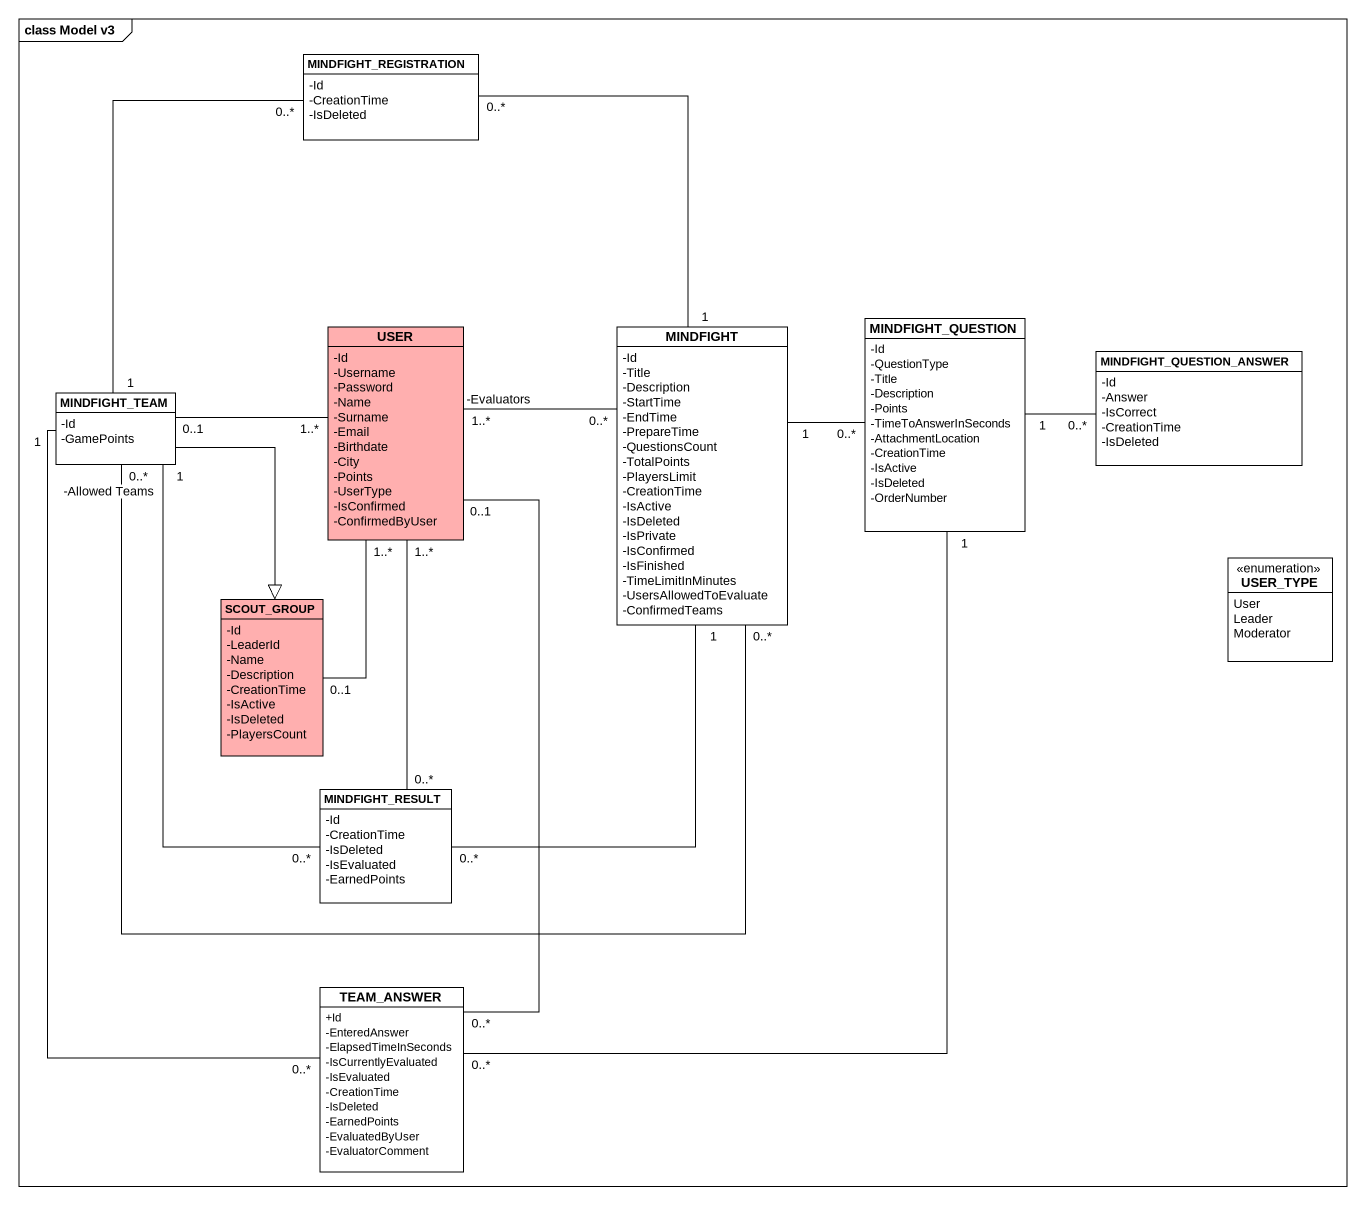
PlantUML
@startuml
mainframe class Model v3
hide circle
hide empty members
skinparam classAttributeIconSize 0
class MINDFIGHT_REGISTRATION {
  -Id
  -CreationTime
  -IsDeleted
}
class USER #FFAFAF {
  -Id
  -Username
  -Password
  -Name
  -Surname
  -Email
  -Birthdate
  -City
  -Points
  -UserType
  -IsConfirmed
  -ConfirmedByUser
}
class MINDFIGHT {
  -Id
  -Title
  -Description
  -StartTime
  -EndTime
  -PrepareTime
  -QuestionsCount
  -TotalPoints
  -PlayersLimit
  -CreationTime
  -IsActive
  -IsDeleted
  -IsPrivate
  -IsConfirmed
  -IsFinished
  -TimeLimitInMinutes
  -UsersAllowedToEvaluate
  -ConfirmedTeams
}
class MINDFIGHT_QUESTION {
  -Id
  -QuestionType
  -Title
  -Description
  -Points
  -TimeToAnswerInSeconds
  -AttachmentLocation
  -CreationTime
  -IsActive
  -IsDeleted
  -OrderNumber
}
class MINDFIGHT_QUESTION_ANSWER {
  -Id
  -Answer
  -IsCorrect
  -CreationTime
  -IsDeleted
}
class MINDFIGHT_TEAM {
  -Id
  -GamePoints
}
enum USER_TYPE {
  User
  Leader
  Moderator
}
class SCOUT_GROUP #FFAFAF {
  -Id
  -LeaderId
  -Name
  -Description
  -CreationTime
  -IsActive
  -IsDeleted
  -PlayersCount
}
class MINDFIGHT_RESULT {
  -Id
  -CreationTime
  -IsDeleted
  -IsEvaluated
  -EarnedPoints
}
class TEAM_ANSWER {
  +Id
  -EnteredAnswer
  -ElapsedTimeInSeconds
  -IsCurrentlyEvaluated
  -IsEvaluated
  -CreationTime
  -IsDeleted
  -EarnedPoints
  -EvaluatedByUser
  -EvaluatorComment
}
MINDFIGHT_REGISTRATION "0..*" -- "1" MINDFIGHT
USER "1..*" -left- "0..1" MINDFIGHT_TEAM
USER "1..*" -- "0..1" SCOUT_GROUP
USER "1..*" -- "0..*" MINDFIGHT_RESULT
MINDFIGHT "0..*" -left- "-Evaluators\n1..*" USER
MINDFIGHT "1" -right- "0..*" MINDFIGHT_QUESTION
MINDFIGHT "0..*" -left- "0..*\n-Allowed Teams" MINDFIGHT_TEAM
MINDFIGHT_QUESTION "1" -right- "0..*" MINDFIGHT_QUESTION_ANSWER
MINDFIGHT_TEAM "1" -up- "0..*" MINDFIGHT_REGISTRATION
MINDFIGHT_TEAM --|> SCOUT_GROUP
MINDFIGHT_TEAM "1" -- "0..*" MINDFIGHT_RESULT
MINDFIGHT_TEAM "1" -- "0..*" TEAM_ANSWER
MINDFIGHT_RESULT "0..*" -up- "1" MINDFIGHT
TEAM_ANSWER "0..*" -up- "0..1" USER
TEAM_ANSWER "0..*" -up- "1" MINDFIGHT_QUESTION
@enduml
